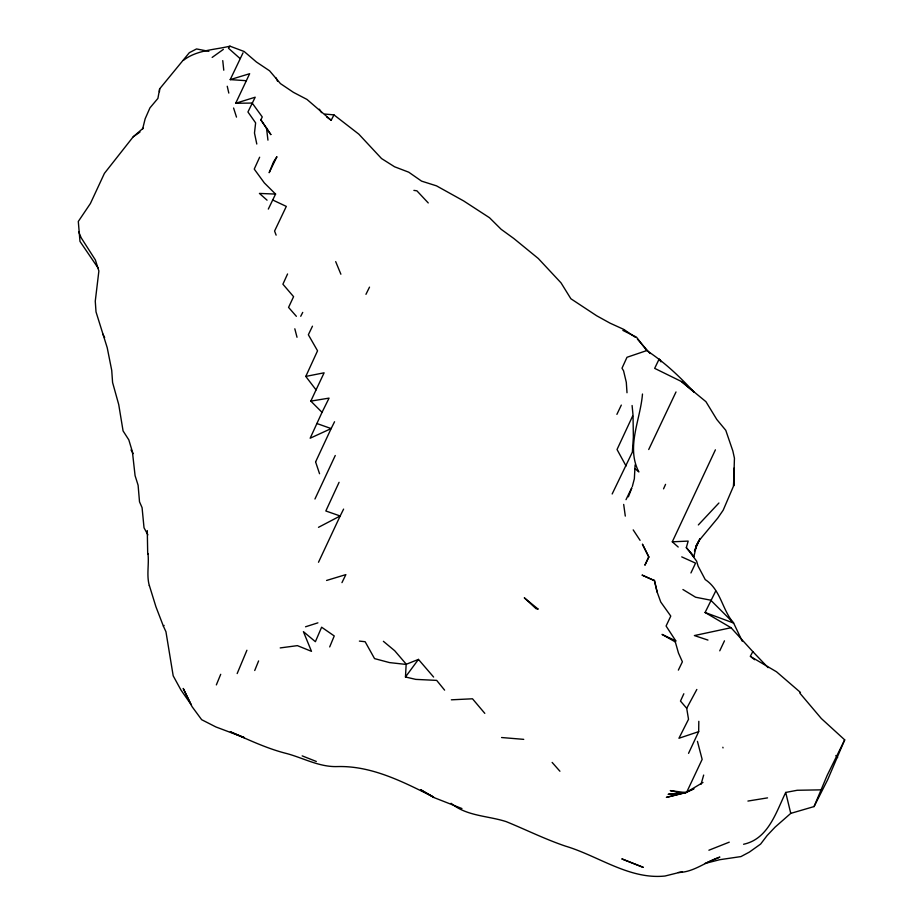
<?xml version="1.0" encoding="UTF-8"?>
<svg xmlns="http://www.w3.org/2000/svg" width="923" height="923" viewBox="0 0 923 923"><rect width="100%" height="100%" fill="white"/><g stroke="black" fill="none" stroke-linecap="round" stroke-linejoin="round"><path stroke-width="1.38" d="M688.546 753.341L698.676 731.651L698.815 721.313M633.04 416.25L633.363 437.041L632.37 452.12L612.168 493.978M444.609 690.139L436.683 680.389L415.777 679.386L405.462 676.986L406.155 664.318L418.454 659.403L433.614 677.055M159.437 91.7L159.644 88.862L189.33 52.68L196.541 48.942L208.875 51.342M635.093 464.904L634.355 478.772L632.29 486.617M642.477 394.029C640.447 419.884 625.84 447.044 638.866 471.93L635.151 468.803M159.644 88.862L157.902 98.415L149.941 107.887L145.165 118.755L142.58 129.151M698.676 731.651L678.947 738.262L688.523 719.294L686.7 708.299L680.482 701.076L683.828 693.761M715.406 449.824L672.29 541.813L688.177 541.097L686.308 547.639L693.888 556.592L696.08 547.224L694.465 550.846M701.053 784.25L703.672 775.066M628.39 496.805L631.817 487.979M678.359 872.489C693.692 872.35 705.772 861.655 719.859 857.109L704.884 863.501L719.721 859.705L740.961 856.579L749.372 852.091L760.621 844.072L767.128 835.534L775.078 827.135L790.757 813.382L814.051 806.575L827.216 775.274L844.695 739.865L821.32 718.509L799.872 693.161L800.449 692.423L776.508 671.782L750.284 656.357L752.833 651.626L731.039 627.721L705.091 612.491L715.683 591.089M814.051 806.575L827.666 779.716L844.695 739.865M254.725 670.502L258.602 660.926M216.351 684.901L220.712 674.309M329.696 646.919L334.241 635.947L321.619 627.213L315.389 641.693L303.402 631.644L311.489 651.338L297.402 645.639L280.211 647.923M237.165 673.571L246.914 650.254M654.361 580.59L642.223 575.156L654.361 580.59L657.13 592.047L660.753 602.027L670.779 616.079L666.083 626.013L675.774 640.874L675.313 641.923L678.474 653.057L682.385 661.791L678.359 670.11M339.076 482.314L325.831 510.984L340.172 515.98L343.598 509.104M334.553 421.742L331.149 428.572L310.163 438.217L322.035 412.327L310.832 401.113L316.047 389.898L305.79 376.422L317.547 350.798L308.351 334.749L312.47 326.188M663.545 488.844L665.564 484.344M694.777 550.304L700.049 538.651L695.654 546.808M820.616 789.857L797.207 790.273L785.715 792.442C776.058 812.402 768.224 839.053 743.58 844.257M260.828 119.805L270.831 134.573L260.828 119.805L262.282 116.956L252.198 103.064L235.688 103.272L249.648 73.713L230.219 79.609L243.049 52.807M259.64 157.222L254.24 169.094L264.347 182.927L275.573 194.084L268.316 209.083M287.561 273.969L282.911 284.203L293.583 296.664L288.564 307.394L296.375 316.324M318.504 562.257L340.172 515.98L318.493 527.321M314.951 499.008L335.257 455.501M315.758 461.569L331.149 428.572L316.831 423.495M648.719 449.524L676.005 391.952M648.557 557.296L644.877 565.234L648.857 557.019L642.489 544.305L648.857 557.019M719.755 650.819L724.474 640.827M316.047 389.898L324.123 372.8L305.79 376.422M690.935 572.952L695.561 563.145L681.739 556.881M616.899 414.369L621.317 405.082M631.586 488.117L626.013 499.666M658.768 359.832L654.661 368.358L681.462 381.522L705.945 401.69L716.79 419.469L725.778 430.314L732.85 450.978L734.443 458.212L733.566 485.983L723.194 510.177L717.736 518.103L698.873 540.786L695.677 546.751M322.035 412.327L329.073 398.113L310.832 401.113M341.96 582.632L345.86 574.614L326.569 580.463M365.958 294.322L369.512 287.134M686.666 792.246L702.149 759.387L697.442 741.365M300.736 316.277L302.721 312.389M326.73 117.036L331.172 120.255L333.964 114.89L358.816 134.147L381.545 158.548L394.559 166.775L408.727 172.186L421.569 181.127L436.487 185.846L463.646 200.926L489.513 217.736L501.143 229.296L513.765 238.457L538.294 258.498L561.034 282.865L570.875 298.752L596.662 315.758L610.022 323.142L623.833 329.43M686.7 708.299L696.83 689.458M405.462 676.986L418.454 659.403M461.938 808.536L433.625 797.437L420.542 789.65L433.706 797.126C403.686 782.185 372.107 765.675 337.668 766.563C319.704 767.29 303.84 758.21 286.984 753.618C267.197 748.715 248.922 739.911 230.346 731.812L244.387 737.662L215.89 726.955L201.641 719.686L192.03 706.603L183.216 688.454L191.234 704.791L180.896 689.908L173.189 675.832L165.944 631.713L163.417 626.232L164.086 625.402M143.146 128.193L133.212 136.8L104.414 173.374L90.419 203.487L78.305 221.462L79.978 241.399L98.034 267.935M718.913 503L698.342 524.933M212.152 57.422L223.366 49.38M133.212 136.8L139.996 132.035M183.389 60.387C196.611 49.957 214.251 49.969 229.954 46.173L244.157 51.503L256.456 62.037L269.574 70.806L280.465 83.624L293.468 92.369L306.967 99.419L331.172 120.255M702.991 782.45L685.824 792.649L668.125 794.334L685.524 792.372L693.946 788.796L685.824 792.649L670.283 790.607L678.647 792.303M729.251 842.168L708.899 850.221M681.462 381.522L693.934 392.021C679.709 376.607 664.352 362.081 646.758 350.578L626.994 357.282L621.998 368.208L623.556 370.781L626.302 382.307L627.005 392.748M305.536 626.786L317.904 622.84M235.688 103.272L255.186 97.215L247.929 111.983L255.625 122.874L254.483 133.027L256.79 144.034M682.42 871.681L665.033 876.019C629.301 879.757 598.473 855.933 565.464 846.126C545.181 839.272 525.995 829.708 506.208 821.632C487.748 815.667 466.761 816.29 451.116 803.298M731.039 627.721L694.384 635.566L707.953 640.077M747.918 801.06L767.544 797.876M451.347 699.819L472.495 698.792L484.806 713.364M275.573 194.084L259.432 193.426L267.059 200.176M523.733 739.358L501.57 737.523M230.219 79.609L246.187 80.693M324.896 114.06L333.964 114.89M229.954 46.173L228.5 48.273L240.084 58.564M359.405 641.104L365.127 641.716L374.553 658.607L389.471 662.587L405.451 664.352M413.885 190.38L416.908 190.83L428.249 202.945M705.091 612.491L733.635 623.048L742.23 641.197M302.19 755.879L316.324 761.475M272.573 199.933L286.315 206.406L274.581 231.038L276.127 235.146M675.774 640.874L662.033 634.401L675.313 641.923M622.852 330.399L636.478 337.137L646.758 350.578M682.928 589.52L695.584 597.216L710.756 600.204L733.635 623.048C722.005 609.607 720.921 589.878 705.218 579.575L698.1 566.122L696.623 561.172L690.069 552.266M624.606 329.938L635.312 337.276M751.38 657.199L754.702 659.714M383.391 641.323L394.698 650.727L405.762 663.625M672.29 541.813L678.209 547.039M752.833 651.626L768.086 667.652M835.834 755.545L837.646 757.575M637.401 339.099L650.104 353.521M552.139 762.421L559.915 771.236M686.308 547.639L693.888 556.592M633.19 529.883L640.077 540.336M659.299 359.105L660.822 361.539M659.518 359.393L661.018 361.781M319.381 109.179L321.573 112.652M131.02 449.951L133.166 453.608M626.048 465.988L617.037 449.513L633.028 415.188L632.093 405.509M147.888 534.855L144.023 527.783L142.073 507.638L139.511 501.812L138.104 485.233L135.081 475.633L132.404 451.751L128.816 439.856L123.071 430.914L118.721 404.551L112.583 382.491L111.729 370.377L107.23 347.752L96.015 311.893L95.265 301.186L98.876 271.004L95.369 259.94L81.201 237.811L78.72 231.961M102.73 333.93L104.645 337.495M276.069 77.867L277.627 81.351M335.684 261.613L340.887 274.223M163.417 626.232L155.941 606.803L149.364 585.528M315.597 461.915L319.554 473.73M233.588 108.014L236.496 117.106M294.818 328.796L297.021 337.264M722.859 747.249L723.021 747.918M785.715 792.442L790.757 813.382M227.243 86.254L228.812 93.085M149.376 585.805C146.319 575.179 149.261 564.265 147.957 553.5L147.715 554.342L147.288 530.575M654.476 580.325L657.13 592.047M623.683 504.431L625.298 516.095M266.47 127.651L267.947 140.146M222.755 60.618L223.77 70.206M734.027 468.353L733.566 485.983L734.27 483.537L734.027 468.353M273.6 161.756L269.158 172.705L276.935 156.691L273.6 161.756M685.235 792.672L666.475 797.368L685.235 792.672M537.994 608.995L536.136 608.753L524.287 597.804L537.994 608.995M643.239 867.355L622.021 858.967L643.239 867.355"/></g></svg>
